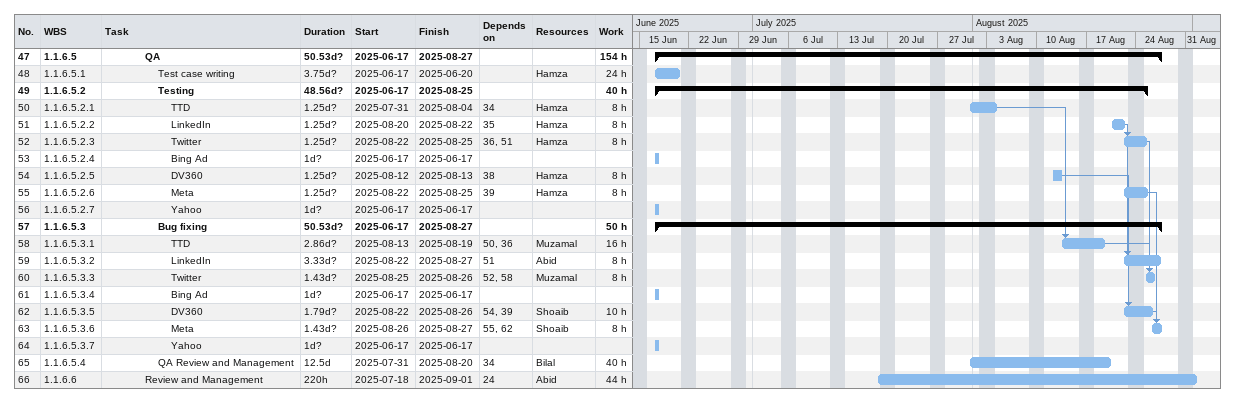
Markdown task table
| ID | WBS | Task | Duration | Start | Finish | Predecessors | Resources | Work (h) |
|---|---|---|---|---|---|---|---|---|
| 47 | 1.1.6.5 | **QA** | 50.53d? | 2025-06-17 | 2025-08-27 |  |  | 154 |
| 48 | 1.1.6.5.1 | Test case writing | 3.75d? | 2025-06-17 | 2025-06-20 |  | Hamza | 24 |
| 49 | 1.1.6.5.2 | **Testing** | 48.56d? | 2025-06-17 | 2025-08-25 |  |  | 40 |
| 50 | 1.1.6.5.2.1 | TTD | 1.25d? | 2025-07-31 | 2025-08-04 | 34 | Hamza | 8 |
| 51 | 1.1.6.5.2.2 | LinkedIn | 1.25d? | 2025-08-20 | 2025-08-22 | 35 | Hamza | 8 |
| 52 | 1.1.6.5.2.3 | Twitter | 1.25d? | 2025-08-22 | 2025-08-25 | 36, 51 | Hamza | 8 |
| 53 | 1.1.6.5.2.4 | Bing Ad | 1d? | 2025-06-17 | 2025-06-17 |  |  |  |
| 54 | 1.1.6.5.2.5 | DV360 | 1.25d? | 2025-08-12 | 2025-08-13 | 38 | Hamza | 8 |
| 55 | 1.1.6.5.2.6 | Meta | 1.25d? | 2025-08-22 | 2025-08-25 | 39 | Hamza | 8 |
| 56 | 1.1.6.5.2.7 | Yahoo | 1d? | 2025-06-17 | 2025-06-17 |  |  |  |
| 57 | 1.1.6.5.3 | **Bug fixing** | 50.53d? | 2025-06-17 | 2025-08-27 |  |  | 50 |
| 58 | 1.1.6.5.3.1 | TTD | 2.86d? | 2025-08-13 | 2025-08-19 | 50, 36 | Muzamal | 16 |
| 59 | 1.1.6.5.3.2 | LinkedIn | 3.33d? | 2025-08-22 | 2025-08-27 | 51 | Abid | 8 |
| 60 | 1.1.6.5.3.3 | Twitter | 1.43d? | 2025-08-25 | 2025-08-26 | 52, 58 | Muzamal | 8 |
| 61 | 1.1.6.5.3.4 | Bing Ad | 1d? | 2025-06-17 | 2025-06-17 |  |  |  |
| 62 | 1.1.6.5.3.5 | DV360 | 1.79d? | 2025-08-22 | 2025-08-26 | 54, 39 | Shoaib | 10 |
| 63 | 1.1.6.5.3.6 | Meta | 1.43d? | 2025-08-26 | 2025-08-27 | 55, 62 | Shoaib | 8 |
| 64 | 1.1.6.5.3.7 | Yahoo | 1d? | 2025-06-17 | 2025-06-17 |  |  |  |
| 65 | 1.1.6.5.4 | QA Review and Management | 12.5d | 2025-07-31 | 2025-08-20 | 34 | Bilal | 40 |
| 66 | 1.1.6.6 | Review and Management | 220h | 2025-07-18 | 2025-09-01 | 24 | Abid | 44 |
